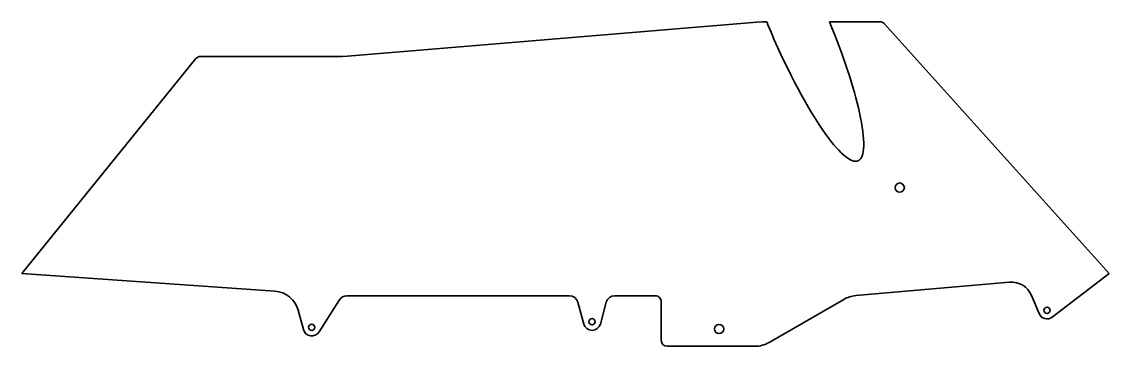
# Model space of a CAD drawing. Extents: x 44 to 797, y 184 to 409.
import ezdxf

# ---------------------------------------------------------------- set-up
doc = ezdxf.new("R2010")
doc.units = 0

msp = doc.modelspace()

# ---------------------------------------------------------------- linework, layer by layer
at = {"color": 7, "lineweight": 35}
for p, q in [((553.012268, 409.186829), (269.640717, 385.688293)), ((638.000854, 409.499512), (603.093872, 409.499512)), ((796.78302, 234.95459), (640.974792, 408.1745)), ((44.216995, 234.95459), (164.669281, 383.89093)), ((262.099274, 385.37561), (167.779434, 385.37561)), ((44.216995, 234.95459), (219.398178, 222.739822)), ((757.390625, 204.722122), (796.78302, 234.95459)), ((621.334961, 219.604889), (727.835815, 228.922501)), ((269.640717, 219.499496), (423.231293, 219.499496)), ((454.508698, 219.499496), (482.78299, 219.499496)), ((249.950882, 194.485214), (262.099274, 213.574432)), ((486.78299, 215.499496), (486.78299, 188.499496)), ((613.078125, 217.001495), (561.424011, 187.178986)), ((490.78299, 184.499496), (551.424011, 184.499496))]:
    msp.add_line(p, q, dxfattribs=at)
at = {"color": 7, "lineweight": 35, "ltscale": 0.094591}
msp.add_line((556.782959, 409.499512), (553.012268, 409.186829), dxfattribs=at)
at = {"color": 7, "lineweight": 35, "ltscale": 0.077179}
msp.add_line((559.870117, 409.499512), (556.782959, 409.499512), dxfattribs=at)
at = {"color": 7, "lineweight": 35, "ltscale": 0.094268}
msp.add_line((265.869995, 385.37561), (262.099274, 385.37561), dxfattribs=at)
at = {"color": 7, "lineweight": 35, "ltscale": 0.094592}
msp.add_line((269.640717, 385.688293), (265.869995, 385.37561), dxfattribs=at)
at = {"color": 7, "lineweight": 35, "ltscale": 0.011929}
msp.add_line((269.163574, 219.499496), (269.640717, 219.499496), dxfattribs=at)
at = {"color": 7, "lineweight": 35, "ltscale": 0.339228}
msp.add_line((743.000793, 219.721085), (748.19458, 207.185318), dxfattribs=at)
at = {"color": 7, "lineweight": 35, "ltscale": 0.09324}
msp.add_line((262.099274, 213.574432), (264.101685, 216.720886), dxfattribs=at)
at = {"color": 7, "lineweight": 35, "ltscale": 0.390968}
for p, q in [((429.026855, 215.052414), (433.074463, 199.946579)), ((444.665527, 199.946579), (448.713135, 215.052414))]:
    msp.add_line(p, q, dxfattribs=at)
at = {"color": 7, "lineweight": 35, "ltscale": 0.343931}
msp.add_line((235.532806, 209.442154), (239.093445, 196.153687), dxfattribs=at)
at = {"color": 7, "lineweight": 35}
for centre, radius in [((651.782959, 294.499512), 3.2), ((753.737671, 209.481918), 2.15), ((438.869995, 201.499496), 2.15), ((244.888992, 197.706604), 2.15), ((526.782959, 196.499496), 3.2)]:
    msp.add_circle(centre, radius, dxfattribs=at)
for centre, radius, start, end in [((913.301758, 523.656677), 371.410504, 197.900268, 198.24022), ((638.000854, 405.499512), 4, 41.970812, 90.000003), ((167.779434, 381.37561), 4, 90.000003, 141.035798), ((729.143066, 213.979568), 15, 22.505193, 95.000002), ((218.146149, 204.783417), 18, 15, 86.011418), ((269.163574, 213.499496), 6, 90.000003, 147.527291), ((423.231293, 213.499496), 6, 15, 90.000003), ((454.508698, 213.499496), 6, 90.000003, 164.999994), ((482.78299, 215.499496), 4, 0, 90.000003), ((623.078125, 199.681), 20, 95.000002, 120.000003), ((753.737671, 209.481918), 6, 202.505195, 307.505191), ((244.888992, 197.706604), 6, 195.000006, 327.527286), ((438.869995, 201.499496), 6, 195.000006, 345), ((490.78299, 188.499496), 4, 180.000005, 269.999997), ((551.424011, 204.499496), 20, 269.999997, 299.999998)]:
    msp.add_arc(centre, radius, start, end, dxfattribs=at)
for centre, major_axis, ratio, start_param, end_param in [((582.221619, 407.509399), (40.725647, -94.450127), 0.194511, 4.6298200004, 5.4992774553), ((582.21875, 407.495911), (40.722229, -94.433563), 0.19449, 0.7868841256, 1.5082672941), ((582.22113, 407.49353), (40.720032, -94.429932), 0.194485, 5.4992763309, 7.0700730112)]:
    msp.add_ellipse(centre, major_axis=major_axis, ratio=ratio, start_param=start_param, end_param=end_param, dxfattribs=at)

doc.saveas('drawing.dxf')
